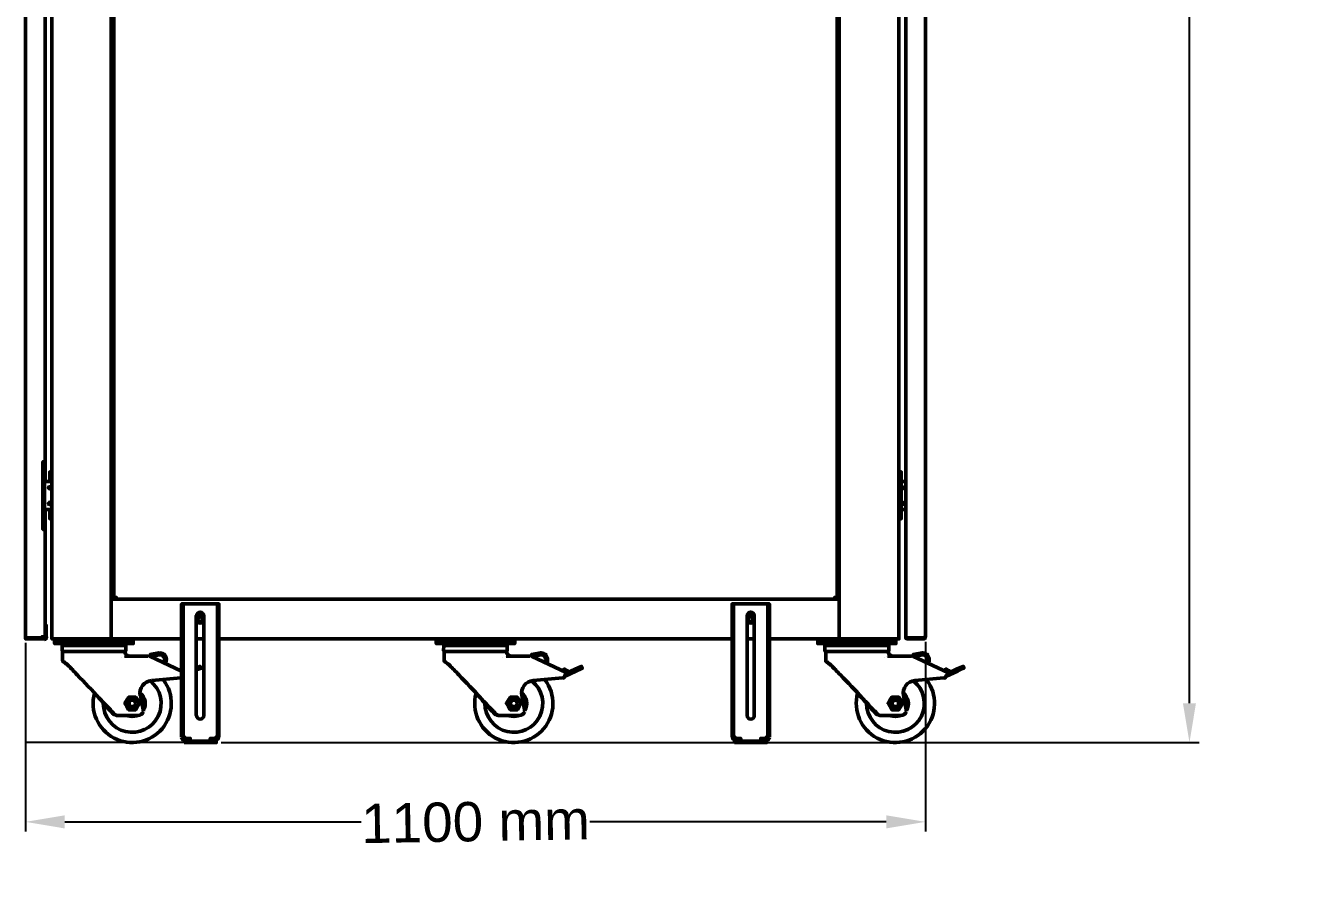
# Model space of a CAD drawing. Header units: millimetres. Extents: x -7 to 162, y -18 to 200.
# Drawn here: x 0 to 162.3, y -17.7 to 91.3 of the extents above; entities that cross this region are included whole.
import ezdxf

# ---------------------------------------------------------------- set-up
doc = ezdxf.new("R2010")
doc.units = ezdxf.units.MM
doc.layers.add('PDF_Visible (ANSI)', color=7, linetype='Continuous')
doc.styles.get("Standard").update_dxf_attribs({"font": 'arial.ttf'})
doc.dimstyles.new('ISO-25', dxfattribs={"dimtxt": 2.5, "dimasz": 2.5, "dimexe": 1.25, "dimexo": 0.625, "dimtad": 1, "dimtxsty": 'Standard', "dimcen": 2.5, "dimadec": 0, "dimazin": 0, "dimtfac": 1, "dimtmove": 0, "dimatfit": 3, "dimfxl": 1, "dimarcsym": 0})

# ---------------------------------------------------------------- blocks, each defined once
blk = doc.blocks.new('*D40')
at = {"color": 0, "lineweight": -2}
for p, q in [((76.72, 200.2), (149.44, 200.2)), ((148.19, 195.2), (148.19, 105.83)), ((148.19, 5), (148.19, 99.47)), ((24.92, 0), (149.44, 0))]:
    blk.add_line(p, q, dxfattribs=at)
at = {"color": 0}
for points in [[(149.02, 195.2), (147.36, 195.2), (148.19, 200.2)], [(147.36, 5), (149.02, 5), (148.19, 0)]]:
    blk.add_solid(points, dxfattribs=at)
at = {"layer": 'Defpoints', "color": 0}
for p in [(76.1, 200.2), (24.29, 0), (148.19, 0)]:
    blk.add_point(p, dxfattribs=at)
at = {"color": 0, "insert": (148.19, 102.65), "char_height": 5, "attachment_point": 5, "rotation": 1}
blk.add_mtext('2000 mm', dxfattribs=at)
blk = doc.blocks.new('*D41')
at = {"color": 0, "lineweight": -2}
for p, q in [((0, 12.7), (0, -11.34)), ((114.58, 12.84), (114.58, -11.34)), ((5, -10.09), (42.72, -10.09)), ((109.58, -10.09), (71.86, -10.09))]:
    blk.add_line(p, q, dxfattribs=at)
at = {"color": 0}
for points in [[(5, -9.26), (5, -10.93), (0, -10.09)], [(109.58, -10.93), (109.58, -9.26), (114.58, -10.09)]]:
    blk.add_solid(points, dxfattribs=at)
at = {"layer": 'Defpoints', "color": 0}
for p in [(0, 13.32), (114.58, 13.47), (114.58, -10.09)]:
    blk.add_point(p, dxfattribs=at)
at = {"color": 0, "insert": (57.29, -10.09), "char_height": 5, "attachment_point": 5, "rotation": 1}
blk.add_mtext('1100 mm', dxfattribs=at)

msp = doc.modelspace()

# ---------------------------------------------------------------- linework, layer by layer
msp.add_line((20.202, 0), (0, 0))
at = {"layer": 'PDF_Visible (ANSI)', "lineweight": 50}
for points in [[(0.289, 199.908), (0, 199.908), (0, 13.324), (0.289, 13.324), (2.116, 13.324), (2.116, 13.468), (2.213, 13.468), (2.501, 13.468), (2.501, 27.129), (2.213, 27.129), (2.213, 35.739), (2.501, 35.739), (2.501, 177.493), (2.213, 177.493), (2.213, 186.103), (2.501, 186.103), (2.501, 199.763), (2.213, 199.763), (2.116, 199.763), (2.116, 199.908)], [(19.866, 17.413), (19.866, 1.587), (20.058, 1.587), (20.058, 17.413), (20.058, 17.653), (19.866, 17.653)], [(24.435, 17.413), (24.435, 1.587), (24.628, 1.587), (24.628, 17.413), (24.628, 17.653), (24.435, 17.653)], [(89.949, 17.413), (89.949, 1.587), (90.141, 1.587), (90.141, 17.413), (90.141, 17.653), (89.949, 17.653)], [(94.518, 17.413), (94.518, 1.587), (94.711, 1.587), (94.711, 17.413), (94.711, 17.653), (94.518, 17.653)], [(12.891, 4.618), (12.651, 5.003), (12.891, 5.387), (13.132, 5.772), (13.613, 5.772), (14.045, 5.772), (14.286, 5.387), (14.526, 5.003), (14.286, 4.618), (14.045, 4.185), (13.613, 4.185), (13.132, 4.185)], [(61.473, 4.618), (61.233, 5.003), (61.473, 5.387), (61.714, 5.772), (62.146, 5.772), (62.627, 5.772), (62.868, 5.387), (63.108, 5.003), (62.868, 4.618), (62.627, 4.185), (62.146, 4.185), (61.714, 4.185)], [(110.055, 4.618), (109.815, 5.003), (110.055, 5.387), (110.296, 5.772), (110.728, 5.772), (111.209, 5.772), (111.45, 5.387), (111.69, 5.003), (111.45, 4.618), (111.209, 4.185), (110.728, 4.185), (110.296, 4.185)], [(20.202, 0), (20.202, 0.192), (24.291, 0.192), (24.291, 0)], [(90.286, 0), (90.286, 0.192), (94.374, 0.192), (94.374, 0)]]:
    msp.add_lwpolyline(points, close=True, dxfattribs=at)
for points in [[(103.994, 199.956), (110.825, 199.956), (3.704, 199.956), (3.367, 199.956), (3.367, 200.1), (3.704, 200.1), (110.825, 200.1), (111.209, 200.1), (111.209, 199.956), (110.825, 199.956), (111.209, 199.956), (111.209, 13.18), (110.825, 13.18), (103.994, 13.18), (103.609, 13.18), (103.609, 13.516), (103.609, 17.845), (103.609, 18.23), (103.609, 194.905)], [(10.919, 194.905), (10.919, 18.23), (10.919, 17.845), (10.919, 13.516), (10.919, 13.18), (10.582, 13.18), (3.704, 13.18), (3.367, 13.18), (3.367, 199.956), (3.704, 199.956), (10.582, 199.956)], [(112.316, 13.324), (112.364, 13.324), (112.316, 13.324), (112.268, 13.324), (112.22, 13.324), (112.171, 13.324), (112.123, 13.372), (112.075, 13.42), (112.075, 13.468), (112.075, 199.763), (112.075, 199.811), (112.123, 199.86), (112.171, 199.908), (112.22, 199.908), (112.268, 199.908), (112.316, 199.908), (112.364, 199.908), (112.316, 199.908)], [(114.576, 13.468), (114.576, 199.763), (114.576, 199.811), (114.528, 199.908), (114.528, 199.956), (114.48, 200.004), (114.432, 200.052), (114.384, 200.052), (114.336, 200.052), (114.288, 200.1)], [(11.256, 194.472), (11.256, 18.471), (11.496, 18.471), (11.544, 18.471), (11.544, 18.23), (103.032, 18.23), (103.032, 18.471), (103.08, 18.471), (103.321, 18.471), (103.321, 194.472)], [(2.357, 34.44), (2.357, 35.739)], [(2.501, 33.238), (2.501, 35.739)], [(2.213, 34.44), (2.453, 34.44), (2.453, 33.238), (2.213, 33.238), (2.405, 33.238), (2.886, 33.238), (3.223, 33.238), (3.367, 33.238)], [(3.078, 33.238), (3.078, 33.526), (3.078, 34.2), (3.078, 34.44), (3.367, 34.44)], [(111.209, 28.476), (111.498, 28.476), (111.498, 28.716), (111.498, 34.2), (111.498, 34.44), (111.209, 34.44)], [(2.357, 33.238), (2.357, 33.238)], [(2.405, 29.678), (2.405, 33.238)], [(3.367, 32.516), (3.319, 32.564), (3.271, 32.564), (3.175, 32.564), (3.127, 32.564), (3.03, 32.564), (2.982, 32.516), (2.934, 32.468), (2.934, 32.42), (2.934, 32.372), (2.982, 32.372), (2.982, 32.324), (3.03, 32.324), (3.127, 32.276), (3.175, 32.276), (3.271, 32.276), (3.319, 32.276), (3.367, 32.324)], [(3.078, 33.526), (3.367, 33.526)], [(111.498, 33.238), (111.594, 33.238), (112.075, 33.238)], [(111.498, 32.228), (111.498, 32.18), (111.546, 32.228), (111.594, 32.228), (111.642, 32.324), (111.69, 32.372), (111.69, 32.468), (111.642, 32.564), (111.594, 32.612), (111.546, 32.661), (111.498, 32.661)], [(2.213, 29.678), (2.405, 29.678), (2.886, 29.678), (3.223, 29.678), (3.367, 29.678)], [(2.213, 28.476), (2.453, 28.476), (2.453, 29.63), (2.213, 29.63)], [(2.357, 29.63), (2.357, 29.678)], [(2.501, 27.129), (2.501, 29.678)], [(3.367, 30.544), (3.319, 30.592), (3.271, 30.592), (3.175, 30.592), (3.127, 30.592), (3.03, 30.544), (2.982, 30.544), (2.982, 30.496), (2.934, 30.496), (2.934, 30.448), (2.934, 30.4), (2.982, 30.352), (3.03, 30.304), (3.127, 30.304), (3.175, 30.304), (3.271, 30.304), (3.319, 30.304), (3.367, 30.352)], [(3.367, 28.476), (3.078, 28.476), (3.078, 28.716), (3.078, 29.342), (3.078, 29.678)], [(3.367, 29.342), (3.078, 29.342)], [(111.498, 30.207), (111.546, 30.207), (111.594, 30.256), (111.642, 30.304), (111.69, 30.4), (111.69, 30.496), (111.642, 30.544), (111.594, 30.64), (111.546, 30.64), (111.498, 30.688), (111.498, 30.64)], [(111.498, 29.678), (111.594, 29.678), (112.075, 29.678)], [(2.357, 27.129), (2.357, 28.476)], [(11.544, 18.278), (11.111, 18.278), (10.919, 18.278)], [(10.919, 18.23), (11.544, 18.23)], [(103.032, 18.278), (103.417, 18.278), (103.609, 18.278)], [(103.032, 18.23), (103.609, 18.23)], [(20.058, 17.653), (20.251, 17.653), (24.243, 17.653), (24.435, 17.653)], [(90.141, 17.653), (90.334, 17.653), (94.326, 17.653), (94.518, 17.653)], [(2.646, 13.468), (2.646, 14.911), (2.501, 14.911), (2.501, 13.468)], [(21.742, 3.463), (21.742, 16.162)], [(22.704, 16.162), (22.704, 3.463)], [(91.873, 3.463), (91.873, 16.162)], [(92.787, 16.162), (92.787, 3.463)], [(2.261, 13.18), (0.289, 13.18), (0, 13.18), (0, 13.324), (0.289, 13.324), (2.261, 13.324), (2.357, 13.324)], [(2.357, 13.18), (2.261, 13.18), (2.261, 13.324)], [(3.704, 13.18), (3.704, 12.987), (4.377, 12.987), (4.714, 12.987), (8.081, 12.987)], [(3.704, 12.987), (3.704, 12.987)], [(3.704, 12.987), (3.704, 12.602), (4.714, 12.602), (12.699, 12.602), (13.709, 12.602), (13.709, 12.987)], [(4.714, 12.987), (4.714, 12.987)], [(9.38, 12.987), (8.081, 12.987), (9.38, 12.987), (12.699, 12.987), (13.083, 12.987), (13.709, 12.987), (13.709, 13.18)], [(19.866, 13.18), (13.083, 13.18), (10.919, 13.18)], [(12.699, 12.987), (12.699, 12.987)], [(13.083, 13.18), (13.083, 13.18)], [(13.709, 12.987), (13.709, 12.987)], [(22.704, 13.18), (21.742, 13.18)], [(89.949, 13.18), (61.665, 13.18), (61.617, 13.18), (52.959, 13.18), (52.911, 13.18), (24.628, 13.18)], [(52.286, 13.18), (52.286, 12.987), (52.959, 12.987), (53.296, 12.987), (56.615, 12.987)], [(52.286, 12.987), (52.286, 12.987)], [(52.286, 12.987), (52.286, 12.602), (53.296, 12.602), (61.281, 12.602), (62.291, 12.602), (62.291, 12.987)], [(53.296, 12.987), (53.296, 12.987)], [(57.962, 12.987), (56.615, 12.987), (57.962, 12.987), (61.281, 12.987), (61.617, 12.987), (62.291, 12.987), (62.291, 13.18)], [(61.281, 12.987), (61.281, 12.987)], [(62.291, 12.987), (62.291, 12.987)], [(92.787, 13.18), (91.873, 13.18)], [(103.609, 13.18), (101.493, 13.18), (94.711, 13.18)], [(100.868, 13.18), (100.868, 12.987), (101.493, 12.987), (101.878, 12.987), (105.197, 12.987)], [(100.868, 12.987), (100.868, 12.987)], [(100.868, 12.987), (100.868, 12.602), (101.878, 12.602), (109.863, 12.602), (110.825, 12.602), (110.825, 12.987)], [(101.493, 13.18), (101.493, 13.18)], [(101.878, 12.987), (101.878, 12.987)], [(106.496, 12.987), (105.197, 12.987), (106.496, 12.987), (109.863, 12.987), (110.199, 12.987), (110.825, 12.987), (110.825, 13.18)], [(109.863, 12.987), (109.863, 12.987)], [(110.825, 12.987), (110.825, 12.987)], [(112.075, 13.468), (112.075, 13.42), (112.075, 13.324), (112.123, 13.276), (112.171, 13.228), (112.22, 13.228), (112.268, 13.18), (112.316, 13.18), (112.364, 13.18)], [(112.075, 13.468), (112.075, 13.468)], [(112.364, 13.324), (114.288, 13.324), (112.364, 13.324), (112.364, 13.18), (114.288, 13.18)], [(114.384, 13.324), (114.336, 13.324), (114.288, 13.324), (114.288, 13.18), (114.336, 13.18), (114.384, 13.18), (114.432, 13.228), (114.48, 13.228), (114.528, 13.276), (114.528, 13.324), (114.576, 13.42), (114.576, 13.468), (114.576, 13.42), (114.528, 13.42), (114.48, 13.372), (114.432, 13.372), (114.384, 13.372), (114.336, 13.324), (114.288, 13.324)], [(4.714, 12.362), (4.618, 12.554)], [(4.666, 11.689), (4.666, 12.362), (12.795, 12.362), (12.795, 11.689)], [(4.714, 11.592), (12.699, 11.592)], [(4.714, 11.448), (4.714, 10.39), (4.762, 10.342), (4.81, 10.294), (4.858, 10.294), (4.954, 10.246), (5.003, 10.149), (5.099, 10.101), (5.195, 10.005), (5.291, 9.957), (5.387, 9.861), (5.484, 9.764), (5.628, 9.62), (5.724, 9.524), (5.868, 9.38), (5.965, 9.283), (6.109, 9.091), (6.301, 8.947), (6.446, 8.754), (6.59, 8.61), (6.927, 8.225), (7.311, 7.889), (7.648, 7.504), (7.985, 7.119), (8.37, 6.782), (8.706, 6.397), (9.043, 6.013), (9.428, 5.628), (9.764, 5.243), (10.101, 4.906), (10.486, 4.521), (10.823, 4.185), (10.967, 3.992), (11.111, 3.848), (11.256, 3.656), (11.448, 3.511), (11.352, 3.559), (11.256, 3.559), (11.208, 3.608), (11.111, 3.656), (10.871, 3.992), (10.582, 4.281), (10.246, 4.618), (9.957, 5.003), (9.668, 5.339), (9.332, 5.676), (9.043, 6.013), (8.706, 6.397)], [(12.651, 11.592), (12.699, 11.496), (12.699, 11.4), (12.747, 11.304), (12.795, 11.208), (12.843, 11.159), (12.939, 11.111), (13.035, 11.063), (13.132, 11.015), (13.18, 11.015)], [(12.699, 12.362), (12.795, 12.554)], [(53.296, 12.362), (53.2, 12.554)], [(53.2, 11.689), (53.248, 12.362), (61.329, 12.362), (61.329, 11.689)], [(53.296, 11.592), (61.281, 11.592)], [(53.296, 11.448), (53.296, 10.39), (53.344, 10.342), (53.392, 10.294), (53.44, 10.294), (53.488, 10.246), (53.584, 10.149), (53.681, 10.101), (53.729, 10.005), (53.873, 9.957), (53.969, 9.861), (54.065, 9.764), (54.162, 9.62), (54.306, 9.524), (54.402, 9.38), (54.546, 9.283), (54.691, 9.091), (54.883, 8.947), (55.027, 8.754), (55.172, 8.61), (55.509, 8.225), (55.845, 7.889), (56.23, 7.504), (56.567, 7.119), (56.903, 6.782), (57.288, 6.397), (57.625, 6.013), (58.01, 5.628), (58.346, 5.243), (58.683, 4.906), (59.02, 4.521), (59.357, 4.185), (59.549, 3.992), (59.693, 3.848), (59.838, 3.656), (60.03, 3.511), (59.934, 3.559), (59.838, 3.559), (59.789, 3.608), (59.693, 3.656), (59.405, 3.992), (59.116, 4.281), (58.827, 4.618), (58.539, 5.003), (58.202, 5.339), (57.914, 5.676), (57.577, 6.013), (57.288, 6.397)], [(61.233, 11.592), (61.281, 11.496), (61.281, 11.4), (61.329, 11.304), (61.377, 11.208), (61.425, 11.159), (61.521, 11.111), (61.617, 11.063), (61.714, 11.015), (61.762, 11.015)], [(61.281, 12.362), (61.377, 12.554)], [(101.878, 12.362), (101.782, 12.554)], [(101.782, 11.689), (101.782, 12.362), (109.911, 12.362), (109.911, 11.689)], [(101.878, 11.592), (109.863, 11.592)], [(101.878, 11.448), (101.878, 10.39), (101.878, 10.342), (101.926, 10.342), (101.974, 10.294), (102.022, 10.294), (102.07, 10.246), (102.166, 10.149), (102.215, 10.101), (102.311, 10.005), (102.407, 9.957), (102.551, 9.861), (102.647, 9.764), (102.744, 9.62), (102.888, 9.524), (102.984, 9.38), (103.128, 9.283), (103.273, 9.091), (103.417, 8.947), (103.609, 8.754), (103.754, 8.61), (104.09, 8.225), (104.427, 7.889), (104.812, 7.504), (105.149, 7.119), (105.485, 6.782), (105.87, 6.397), (106.207, 6.013), (106.592, 5.628), (106.928, 5.243), (107.265, 4.906), (107.602, 4.521), (107.939, 4.185), (108.131, 3.992), (108.275, 3.848), (108.42, 3.656), (108.564, 3.511), (108.516, 3.559), (108.42, 3.559), (108.371, 3.608), (108.275, 3.656), (107.987, 3.992), (107.698, 4.281), (107.409, 4.618), (107.121, 5.003), (106.784, 5.339), (106.496, 5.676), (106.159, 6.013), (105.87, 6.397)], [(109.815, 11.592), (109.863, 11.496), (109.863, 11.4), (109.911, 11.304), (109.959, 11.208), (110.007, 11.159), (110.103, 11.111), (110.199, 11.063), (110.247, 11.015), (110.296, 11.015), (110.344, 11.015)], [(109.863, 12.362), (109.959, 12.554)], [(12.17, 10.823), (12.17, 10.823)], [(12.554, 11.015), (12.554, 11.015)], [(12.602, 11.015), (15.633, 11.015)], [(19.866, 9.091), (15.825, 11.015)], [(17.557, 10.197), (17.605, 10.246)], [(17.894, 10.39), (17.845, 10.197), (17.605, 10.246), (17.653, 10.438)], [(17.894, 10.438), (17.894, 10.39), (17.749, 10.438), (17.653, 10.438), (17.653, 10.486)], [(17.797, 10.053), (17.797, 10.101), (17.845, 10.197)], [(60.752, 10.823), (60.752, 10.823)], [(61.136, 11.015), (61.136, 11.015)], [(61.184, 11.015), (64.215, 11.015)], [(68.496, 9.091), (68.496, 9.139), (68.592, 9.38), (68.977, 9.187), (68.881, 8.995), (68.832, 8.899), (64.407, 11.015)], [(66.139, 10.197), (66.187, 10.246)], [(66.476, 10.39), (66.427, 10.197), (66.187, 10.246), (66.235, 10.438)], [(66.476, 10.438), (66.476, 10.39), (66.331, 10.438), (66.235, 10.438), (66.235, 10.486)], [(66.379, 10.053), (66.379, 10.101), (66.427, 10.197)], [(109.333, 10.823), (109.333, 10.823)], [(109.67, 11.015), (109.67, 11.015)], [(109.766, 11.015), (112.797, 11.015)], [(117.078, 9.091), (117.078, 9.139), (117.174, 9.38), (117.559, 9.187), (117.463, 8.995), (117.414, 8.899), (112.989, 11.015)], [(115.058, 10.39), (114.961, 10.197), (114.721, 10.246), (114.817, 10.438)], [(114.721, 10.197), (114.721, 10.246)], [(115.058, 10.438), (115.058, 10.39), (114.913, 10.438), (114.817, 10.438), (114.817, 10.486)], [(114.961, 10.053), (114.961, 10.101), (114.961, 10.197)], [(16.066, 7.889), (19.769, 8.225)], [(21.742, 9.476), (22.126, 9.62), (22.223, 9.716), (22.367, 9.476), (22.223, 9.428), (21.742, 9.235)], [(64.648, 7.889), (68.351, 8.225)], [(68.592, 8.37), (68.688, 8.562), (68.832, 8.899)], [(68.784, 8.802), (69.987, 9.332), (70.66, 9.62), (70.805, 9.716), (70.901, 9.476), (70.805, 9.428), (70.083, 9.091), (68.688, 8.466)], [(113.23, 7.889), (116.933, 8.225)], [(117.174, 8.37), (117.27, 8.562), (117.414, 8.899)], [(117.366, 8.802), (118.521, 9.332), (119.242, 9.62), (119.387, 9.716), (119.483, 9.476), (119.338, 9.428), (118.665, 9.091), (117.27, 8.466)], [(15.007, 3.944), (14.623, 6.013)], [(63.589, 3.944), (63.205, 6.013)], [(112.171, 3.944), (111.787, 6.013)], [(11.448, 3.511), (11.496, 3.511), (11.544, 3.463), (11.64, 3.463), (11.737, 3.463), (11.785, 3.463), (12.17, 3.463), (14.286, 3.463)], [(60.03, 3.511), (60.126, 3.463), (60.222, 3.463), (60.271, 3.463), (60.367, 3.463), (60.752, 3.463), (62.868, 3.463)], [(108.564, 3.511), (108.612, 3.511), (108.708, 3.463), (108.756, 3.463), (108.852, 3.463), (108.949, 3.463), (109.333, 3.463), (111.45, 3.463)], [(19.866, 1.587), (19.866, 0.722)], [(20.058, 1.587), (20.058, 0.722), (20.251, 0.722), (20.251, 0.529), (20.972, 0.529), (20.972, 0.337), (20.251, 0.337), (20.251, 0.192)], [(24.243, 0.192), (24.243, 0.337), (23.521, 0.337), (23.521, 0.529), (24.243, 0.529), (24.243, 0.722), (24.435, 0.722), (24.435, 1.587)], [(24.628, 0.722), (24.628, 1.587)], [(89.949, 1.587), (89.949, 0.722)], [(90.141, 1.587), (90.141, 0.722), (90.334, 0.722), (90.334, 0.529), (91.055, 0.529), (91.055, 0.337), (90.334, 0.337), (90.334, 0.192)], [(94.326, 0.192), (94.326, 0.337), (93.604, 0.337), (93.604, 0.529), (94.326, 0.529), (94.326, 0.722), (94.518, 0.722), (94.518, 1.587)], [(94.711, 0.722), (94.711, 1.587)]]:
    msp.add_lwpolyline(points, dxfattribs=at)
for points in [[(22.706, 15.914, 0.6436007), (21.787, 15.914, -0.6398795)], [(21.787, 15.496, 0.6436007), (22.706, 15.496, -0.6398795)], [(92.79, 15.914, 0.6436007), (91.87, 15.914, -0.6398795)], [(91.87, 15.496, 0.6436007), (92.789, 15.496, -0.6398795)], [(12.901, 5.375, 0.2679326), (12.901, 4.582, 0.2679326), (13.588, 4.185, 0.2679326), (14.276, 4.581, 0.2679326), (14.276, 5.375, 0.2679326), (13.589, 5.772, 0.2679326)], [(61.483, 5.375, 0.2679326), (61.483, 4.582, 0.2679326), (62.17, 4.185, 0.2679326), (62.858, 4.581, 0.2679326), (62.858, 5.375, 0.2679326), (62.171, 5.772, 0.2679326)], [(110.065, 5.375, 0.2679326), (110.065, 4.582, 0.2679326), (110.752, 4.185, 0.2679326), (111.44, 4.581, 0.2679326), (111.44, 5.375, 0.2679326), (110.753, 5.772, 0.2679326)]]:
    msp.add_lwpolyline(points, format="xyb", close=True, dxfattribs=at)
for points in [[(17.076, 11.4), (16.98, 11.4), (15.873, 11.208), (15.921, 10.967), (17.028, 11.159), (17.124, 11.159, -0.4991283), (17.686, 10.478)], [(65.658, 11.4), (65.562, 11.4), (64.455, 11.208), (64.503, 10.967), (65.61, 11.159), (65.658, 11.159, -0.4991283), (66.22, 10.478)], [(114.24, 11.4), (114.144, 11.4), (113.037, 11.208), (113.085, 10.967), (114.192, 11.159), (114.24, 11.159, -0.4991283), (114.802, 10.478)]]:
    msp.add_lwpolyline(points, format="xyb", dxfattribs=at)
for centre, radius in [((22.247, 15.705), 0.361), ((22.247, 15.705), 0.313), ((92.33, 15.705), 0.361), ((92.33, 15.705), 0.313), ((13.589, 4.978), 0.505), ((13.589, 4.978), 0.409), ((62.17, 4.978), 0.505), ((62.17, 4.978), 0.409), ((110.752, 4.978), 0.505), ((110.752, 4.978), 0.409)]:
    msp.add_circle(centre, radius, dxfattribs=at)
for centre, radius, start, end in [((22.247, 16.138), 0.457, 0, 179.99448), ((92.33, 16.138), 0.457, 359.99988, 179.9951), ((2.381, 13.444), 0.313, 269.99408, 359.99368), ((2.381, 13.444), 0.168, 269.99381, 359.99395), ((4.546, 12.53), 0.12, 30.54754, 90.0016), ((4.738, 11.664), 0.0721, 179.5693, 270.00135), ((5.123, 11.424), 0.409, 156.51071, 180.00054), ((5.027, 12.578), 0.361, 210.54815, 216.13199), ((12.675, 11.664), 0.0721, 269.99157, 0.42362), ((12.386, 12.578), 0.361, 323.86112, 329.44496), ((12.915, 12.53), 0.12, 89.99985, 149.45392), ((17.148, 10.606), 0.794, 346.60234, 92.70281), ((53.079, 12.53), 0.12, 30.54754, 90.0016), ((53.32, 11.664), 0.0721, 179.5693, 270.00135), ((53.705, 11.424), 0.409, 156.51071, 180.00054), ((53.609, 12.578), 0.361, 210.54815, 216.13199), ((61.257, 11.664), 0.0721, 269.99157, 0.42362), ((60.968, 12.578), 0.361, 323.86112, 329.44496), ((61.449, 12.53), 0.12, 89.99985, 149.45392), ((65.682, 10.606), 0.794, 346.60234, 92.70281), ((101.661, 12.53), 0.12, 30.54754, 90.0016), ((101.854, 11.664), 0.0721, 179.5693, 270.00135), ((102.287, 11.424), 0.409, 156.51071, 180.00054), ((102.191, 12.578), 0.361, 210.54815, 216.13199), ((109.502, 12.578), 0.361, 323.86112, 329.44496), ((109.839, 11.664), 0.0721, 269.99157, 0.42362), ((110.031, 12.53), 0.12, 89.99985, 149.45392), ((114.264, 10.606), 0.794, 346.60234, 92.70281), ((15.657, 10.654), 0.409, 65.00114, 89.99921), ((64.239, 10.654), 0.409, 65.00114, 89.99921), ((112.821, 10.654), 0.409, 65.00114, 89.99921), ((19.745, 8.49), 0.313, 274.99366, 292.93756), ((68.327, 8.49), 0.313, 274.99311, 334.99003), ((68.52, 8.875), 0.457, 286.17873, 293.99745), ((116.909, 8.49), 0.313, 274.99311, 334.99003), ((117.102, 8.875), 0.457, 286.17873, 293.99745), ((13.589, 4.978), 4.978, 164.81165, 37.2494), ((13.589, 4.978), 3.68, 179.59348, 51.21826), ((16.186, 6.277), 1.611, 94.99838, 190.67835), ((62.17, 4.978), 4.978, 164.81165, 37.2494), ((62.17, 4.978), 3.68, 179.59348, 51.21826), ((64.768, 6.277), 1.611, 94.99838, 190.67835), ((110.752, 4.978), 4.978, 164.81165, 37.2494), ((110.752, 4.978), 3.68, 179.59348, 51.21826), ((113.35, 6.277), 1.611, 94.99838, 190.67835), ((13.589, 4.978), 1.659, 327.73879, 52.18516), ((13.589, 4.978), 1.611, 329.51821, 50.86085), ((13.589, 4.978), 1.323, 345.38245, 35.96933), ((62.17, 4.978), 1.659, 327.73879, 52.18516), ((62.17, 4.978), 1.611, 329.51821, 50.86085), ((62.17, 4.978), 1.323, 345.38245, 35.96933), ((110.752, 4.978), 1.659, 327.73879, 52.18516), ((110.752, 4.978), 1.611, 329.51821, 50.86085), ((110.752, 4.978), 1.323, 345.38245, 35.96933), ((13.589, 4.978), 1.659, 249.74649, 290.24199), ((13.589, 4.978), 1.611, 254.76726, 285.22707), ((14.31, 4.257), 0.794, 269.99379, 335.58234), ((22.247, 3.439), 0.457, 179.99403, 359.98858), ((62.17, 4.978), 1.659, 249.74649, 290.24199), ((62.17, 4.978), 1.611, 254.76726, 285.22707), ((62.844, 4.257), 0.794, 269.99379, 335.58234), ((92.33, 3.439), 0.457, 179.99403, 359.98858), ((110.752, 4.978), 1.659, 249.74649, 290.24199), ((110.752, 4.978), 1.611, 254.76726, 285.22707), ((111.426, 4.257), 0.794, 269.99379, 335.58234), ((20.226, 0.697), 0.361, 179.99412, 269.99364), ((20.226, 0.697), 0.168, 179.99381, 269.99395), ((24.219, 0.697), 0.361, 269.99412, 359.99364), ((24.219, 0.697), 0.168, 269.99381, 359.99395), ((90.358, 0.697), 0.361, 179.99412, 269.99364), ((90.358, 0.697), 0.168, 179.99381, 269.99395), ((94.35, 0.697), 0.361, 269.99412, 359.99364), ((94.35, 0.697), 0.168, 269.99381, 359.99395)]:
    msp.add_arc(centre, radius, start, end, dxfattribs=at)

# ---------------------------------------------------------------- dimensions: what is measured, and where the dimension line sits
dim = msp.add_linear_dim(base=(148.191, 0), p1=(76.096, 200.196), p2=(24.291, 0), angle=270, text='2000 mm', dimstyle='ISO-25', override={"dimtxt": 5, "dimasz": 5})
dim.commit()
dim.dimension.update_dxf_attribs({"geometry": '*D40', "text_midpoint": (148.191, 102.65), "dimtype": 160, "text_rotation": 1})
dim = msp.add_linear_dim(base=(114.576, -10.095), p1=(0, 13.324), p2=(114.576, 13.468), text='1100 mm', dimstyle='ISO-25', override={"dimtxt": 5, "dimasz": 5})
dim.commit()
dim.dimension.update_dxf_attribs({"geometry": '*D41', "text_midpoint": (57.288, -10.095), "text_rotation": 1})

doc.saveas('drawing.dxf')
